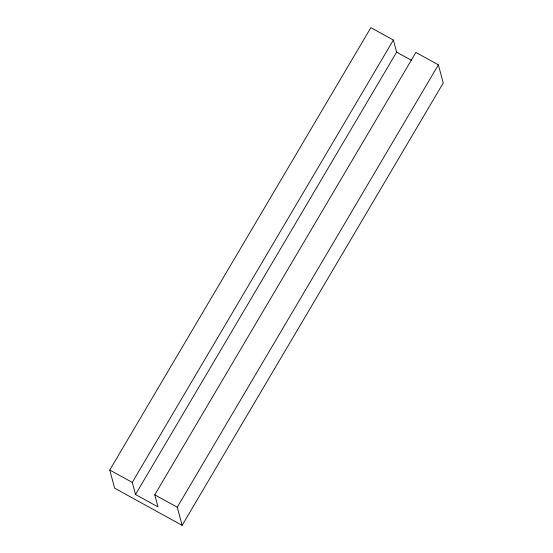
<?xml version="1.0" encoding="UTF-8"?>
<svg xmlns="http://www.w3.org/2000/svg" width="553" height="553" viewBox="0 0 553 553"><rect width="100%" height="100%" fill="white"/><g stroke="black" fill="none" stroke-linecap="round" stroke-linejoin="round"><path stroke-width="0.83" d="M109.757 470.015L370.869 27.65L393.37 40.044L396.612 52.141L135.506 494.506L158.006 506.907L154.764 494.811L415.877 52.445L438.377 64.839L443.243 82.985L182.131 525.35L114.623 488.161L109.757 470.015L132.264 482.41L135.506 494.506M132.264 482.41L393.37 40.044M182.131 525.35L177.271 507.205L438.377 64.839M396.612 52.141L411.612 60.408M154.764 494.811L177.271 507.205"/></g></svg>
